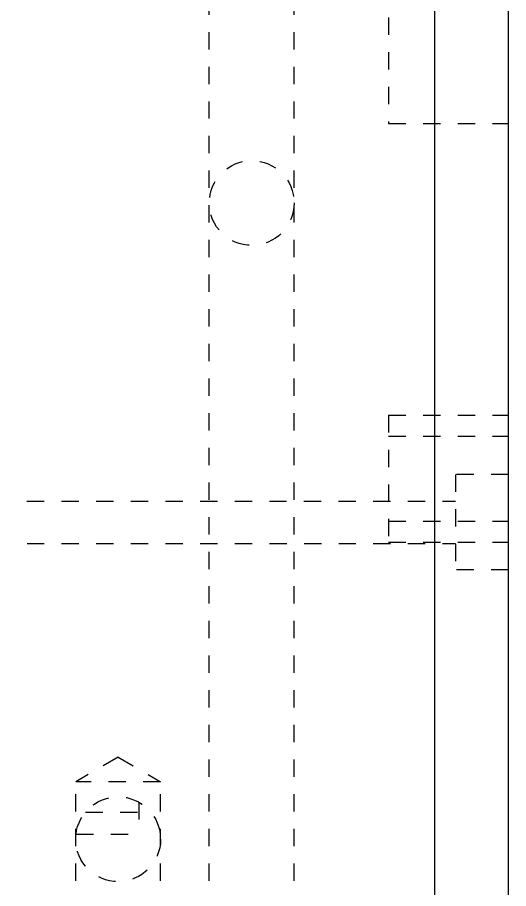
# Model space of a CAD drawing. Header units: millimetres. Extents: x 1540 to 3369, y -3458 to 1222.
# Drawn here: x 2649.2 to 2695.5, y -525.4 to -443.2 of the extents above; entities that cross this region are included whole.
import ezdxf

# ---------------------------------------------------------------- set-up
doc = ezdxf.new("R2010")
doc.units = ezdxf.units.MM
doc.header["$LTSCALE"] = 16.335
doc.linetypes.add('HIDDEN', pattern=[0.2, 0.1, -0.1])
doc.layers.add('21', color=7, linetype='CONTINUOUS')

msp = doc.modelspace()

# ---------------------------------------------------------------- linework, layer by layer
at = {"layer": '21', "color": 7, "linetype": 'Continuous'}
for p, q in [((2688.494, -215.737), (2688.494, -635.737)), ((2695.494, -628.737), (2695.494, -222.737))]:
    msp.add_line(p, q, dxfattribs=at)
at = {"layer": '21', "color": 8, "linetype": 'HIDDEN'}
for p, q in [((2667.262, -635.737), (2667.262, -384.314)), ((2675.262, -635.737), (2675.262, -384.314)), ((2684.162, -443.239), (2684.162, -453.235)), ((2684.162, -453.237), (2695.494, -453.237)), ((2684.162, -480.737), (2695.494, -480.737)), ((2684.162, -480.739), (2684.162, -492.735)), ((2684.162, -482.737), (2695.494, -482.737)), ((2695.494, -486.343), (2690.494, -486.343)), ((2690.494, -486.344), (2690.494, -495.34)), ((2636.987, -488.843), (2690.494, -488.843)), ((2684.162, -490.737), (2695.494, -490.737)), ((2636.995, -492.843), (2690.494, -492.843)), ((2684.162, -492.737), (2695.494, -492.737)), ((2695.494, -495.343), (2690.494, -495.343)), ((2658.662, -513.005), (2654.662, -515.314)), ((2658.662, -513.005), (2662.662, -515.314)), ((2662.662, -515.314), (2654.662, -515.314)), ((2654.662, -586.737), (2654.662, -515.314)), ((2662.662, -586.737), (2662.662, -515.314)), ((2660.627, -517.253), (2660.627, -520.257)), ((2655.571, -518.198), (2660.627, -518.198)), ((2654.691, -520.257), (2660.627, -520.257))]:
    msp.add_line(p, q, dxfattribs=at)
for centre in [(2671.262, -460.737), (2658.662, -520.737)]:
    msp.add_circle(centre, 4, dxfattribs=at)

doc.saveas('drawing.dxf')
